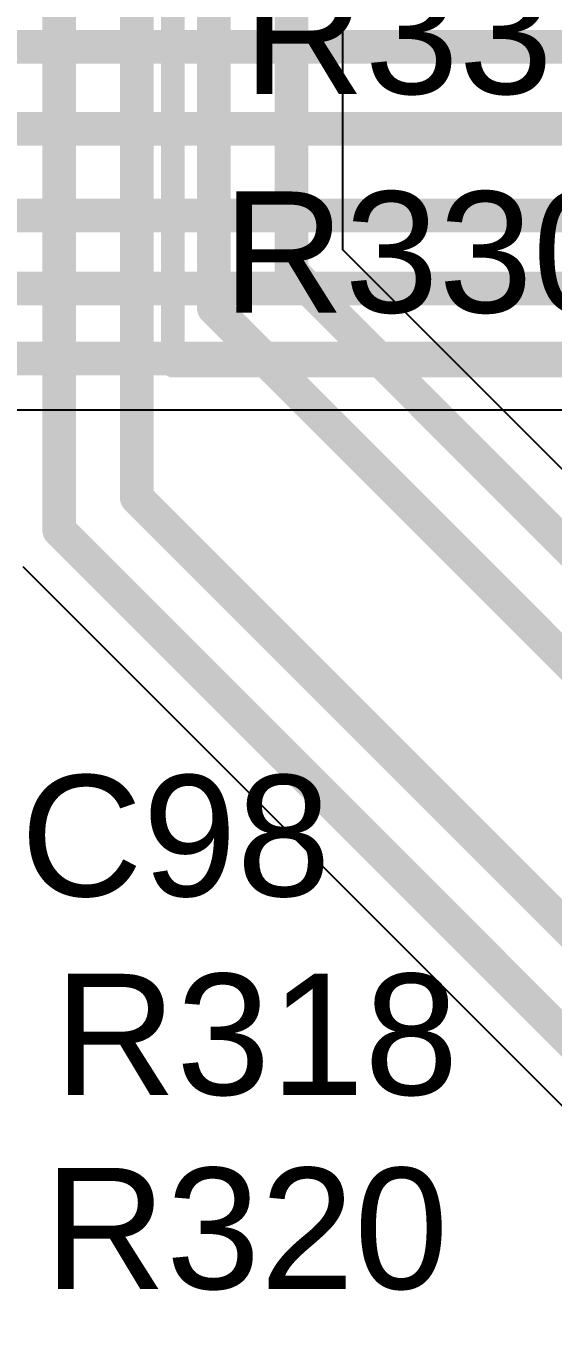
# Model space of a CAD drawing. Header units: inches. Extents: x -11 to 5428, y 0 to 5423.
# Drawn here: x 101.28 to 105.26, y 21.03 to 30.84 of the extents above; entities that cross this region are included whole.
import ezdxf

# ---------------------------------------------------------------- set-up
doc = ezdxf.new("R2010")
doc.units = ezdxf.units.IN
for name, color, linetype in [('Bottom Layer', 5, 'Continuous'), ('Top Layer', 1, 'Continuous'), ('Top Overlay', 2, 'Continuous')]:
    doc.layers.add(name, color=color, linetype=linetype)
doc.styles.add('Arial', font='', dxfattribs={"height": 0.2})
doc.styles.get('Arial').set_extended_font_data('Arial')

msp = doc.modelspace()

# ---------------------------------------------------------------- linework, layer by layer
at = {"layer": 'Bottom Layer'}
for p, q in [((103.6709, 29.1442), (103.6709, 45.454)), ((108.6847, 24.1303), (103.6709, 29.1442)), ((101.2536, 26.7538), (106.9735, 21.034))]:
    msp.add_line(p, q, dxfattribs=at)
for points in [[(101.5283, 27.0285, 0.254, 0.254, 0), (101.5283, 65.3453, 0.254, 0.254, 0)], [(102.114, 27.2736, 0.254, 0.254, 0), (102.114, 65.1027, 0.254, 0.254, 0)], [(102.6957, 28.7053, 0.254, 0.254, 0), (102.6957, 64.8617, 0.254, 0.254, 0)], [(103.2824, 28.9833, 0.254, 0.254, 0), (103.2824, 64.6187, 0.254, 0.254, 0)], [(103.2824, 28.9833, 0.254, 0.254, 0), (108.5238, 23.7419, 0.254, 0.254, 0)], [(102.6957, 28.7053, 0.254, 0.254, 0), (108.4001, 23.0009, 0.254, 0.254, 0)], [(102.114, 27.2736, 0.254, 0.254, 0), (107.1118, 22.2758, 0.254, 0.254, 0)], [(101.5283, 27.0285, 0.254, 0.254, 0), (107.2482, 21.3086, 0.254, 0.254, 0)]]:
    msp.add_lwpolyline(points, format="xyseb", dxfattribs=at)
for points in [[(103.2189, 28.9833, 0.127, 0.127, 1), (103.3459, 28.9833, 0.127, 0.127, 1)], [(103.2189, 28.9833, 0.127, 0.127, 1), (103.3459, 28.9833, 0.127, 0.127, 1)], [(102.6322, 28.7053, 0.127, 0.127, 1), (102.7592, 28.7053, 0.127, 0.127, 1)], [(102.6322, 28.7053, 0.127, 0.127, 1), (102.7592, 28.7053, 0.127, 0.127, 1)], [(102.0505, 27.2736, 0.127, 0.127, 1), (102.1775, 27.2736, 0.127, 0.127, 1)], [(102.0505, 27.2736, 0.127, 0.127, 1), (102.1775, 27.2736, 0.127, 0.127, 1)], [(101.4648, 27.0285, 0.127, 0.127, 1), (101.5918, 27.0285, 0.127, 0.127, 1)], [(101.4648, 27.0285, 0.127, 0.127, 1), (101.5918, 27.0285, 0.127, 0.127, 1)]]:
    msp.add_lwpolyline(points, format="xyseb", close=True, dxfattribs=at)
at = {"layer": 'Top Layer'}
msp.add_line((72.0926, 27.9359), (126.5057, 27.9359), dxfattribs=at)
for points in [[(37.3278, 30.6777, 0.254, 0.254, 0), (133.6392, 30.6777, 0.254, 0.254, 0)], [(41.6925, 30.0593, 0.254, 0.254, 0), (136.9425, 30.0593, 0.254, 0.254, 0)], [(47.0822, 29.4038, 0.254, 0.254, 0), (137.154, 29.4038, 0.254, 0.254, 0)], [(53.314, 28.8538, 0.254, 0.254, 0), (137.5434, 28.8538, 0.254, 0.254, 0)], [(62.2869, 28.3244, 0.254, 0.254, 0), (138.2397, 28.3244, 0.254, 0.254, 0)]]:
    msp.add_lwpolyline(points, format="xyseb", dxfattribs=at)
at = {"layer": 'Top Overlay'}
for points in [[(102.3874, 28.2702, 0.1778, 0.1778, 0), (102.3874, 33.0146, 0.1778, 0.1778, 0)], [(102.3874, 28.2702, 0.1778, 0.1778, 0), (106.4514, 28.2702, 0.1778, 0.1778, 0)]]:
    msp.add_lwpolyline(points, format="xyseb", dxfattribs=at)
msp.add_lwpolyline([(102.343, 28.2702, 0.0889, 0.0889, 1), (102.4319, 28.2702, 0.0889, 0.0889, 1)], format="xyseb", close=True, dxfattribs=at)
msp.add_lwpolyline([(102.343, 28.2702, 0.0889, 0.0889, 1), (102.4319, 28.2702, 0.0889, 0.0889, 1)], format="xyseb", close=True, dxfattribs=at)

# ---------------------------------------------------------------- texts
at = {"layer": 'Top Overlay', "style": 'Arial'}
for s, p in [('R331', (102.9142, 30.3222)), ('R330', (102.7618, 28.6712)), ('C98', (101.2362, 24.2642)), ('R318', (101.4903, 22.7642)), ('R320', (101.4142, 21.299))]:
    msp.add_text(s, height=0.9144, dxfattribs=at).set_placement(p)

doc.saveas('drawing.dxf')
